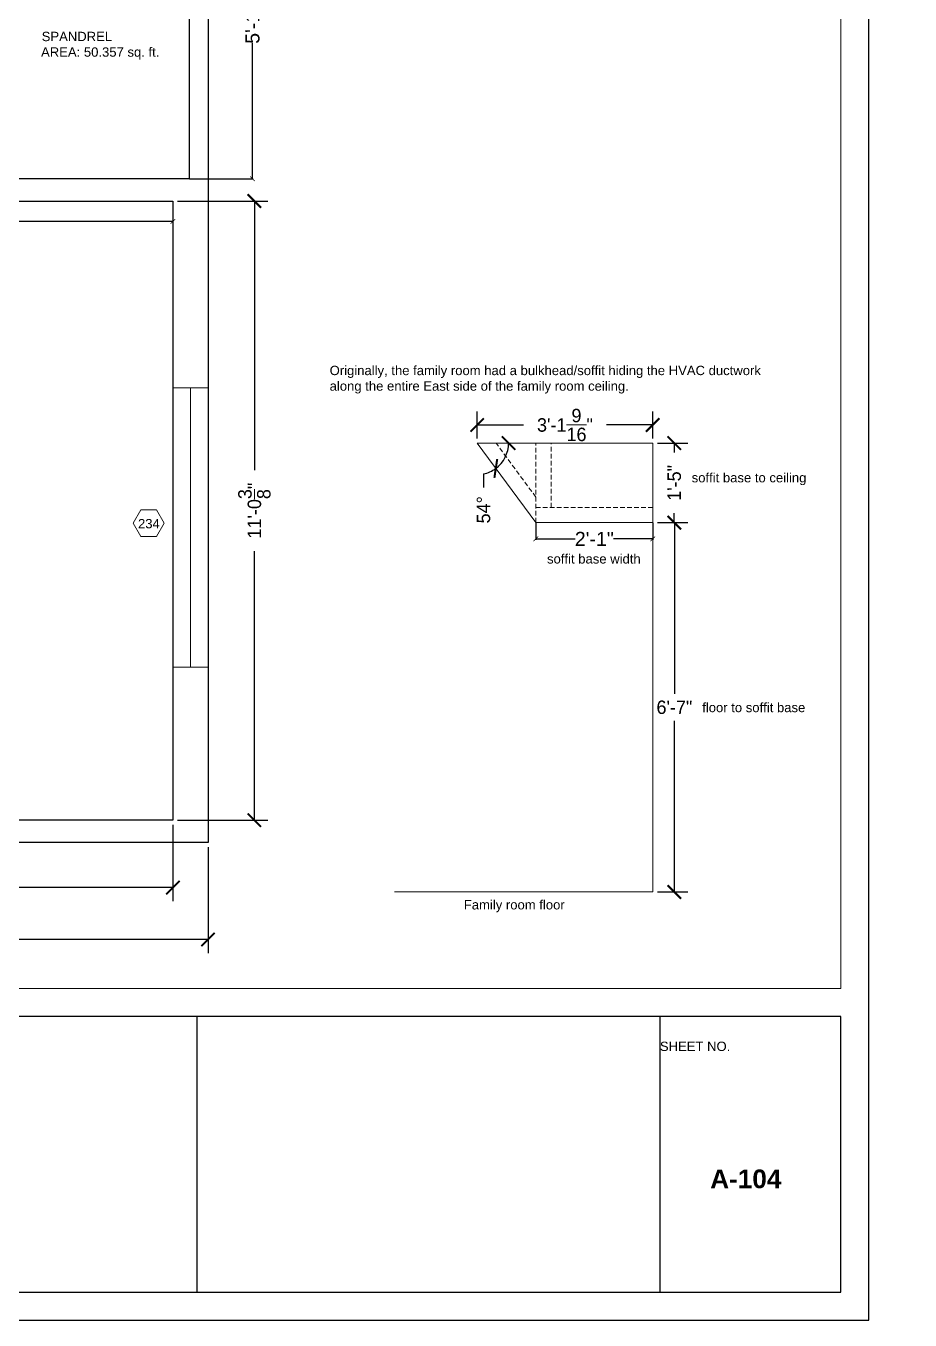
# Model space of a CAD drawing. Header units: inches. Extents: x -467 to 3069, y 495 to 1470.
# Drawn here: x -164.3 to 24.8, y 495.1 to 771.9 of the extents above; entities that cross this region are included whole.
import ezdxf

# ---------------------------------------------------------------- set-up
doc = ezdxf.new("R2010")
doc.units = ezdxf.units.IN
doc.header["$MEASUREMENT"] = 0
doc.linetypes.add('DASHEDX2', pattern=[1.5, 1, -0.5])
doc.layers.get('0').update_dxf_attribs({"color": 1, "lineweight": 9})
for name, color, linetype, lineweight in [('00-page-edge', 7, 'Continuous', 9), ('A101-Dimensions', 7, 'Continuous', 9), ('A101-Floorplan-1st-floor', 7, 'Continuous', 9), ('A101-Text', 7, 'Continuous', 9)]:
    doc.layers.add(name, color=color, linetype=linetype, lineweight=lineweight)
doc.layers.add('Title Block', color=7, linetype='Continuous')
doc.layers.add('Title Block Text', color=7, linetype='Continuous')
doc.styles.add('Annotative', font='txt')
doc.styles.add('Large', font='Arial Bold.ttf', dxfattribs={"height": 0.375})
doc.styles.get("Standard").update_dxf_attribs({"font": 'Arial.ttf', "height": 3})
doc.dimstyles.new('Annotative', dxfattribs={"dimtxt": 0.18, "dimasz": 0.18, "dimexe": 0.18, "dimexo": 0.0625, "dimgap": 0.09, "dimtad": 0, "dimtih": 1, "dimtoh": 1, "dimdec": 4, "dimzin": 0, "dimdsep": 46, "dimlunit": 4, "dimtxsty": 'Annotative', "dimblk": 'ARCHTICK', "dimblk1": 'ARCHTICK', "dimblk2": 'ARCHTICK', "dimcen": 0.09, "dimadec": 0, "dimazin": 0, "dimtfac": 1, "dimtdec": 4, "dimtofl": 0, "dimtmove": 0, "dimatfit": 3, "dimldrblk": 'ARCHTICK', "dimfxl": 1, "dimtolj": 1, "dimtzin": 0, "dimarcsym": 0})
doc.dimstyles.get("Standard").update_dxf_attribs({"dimtxt": 0.18, "dimasz": 1, "dimexe": 0.18, "dimexo": 0.0625, "dimgap": 0.09, "dimtad": 0, "dimtoh": 1, "dimdec": 3, "dimzin": 0, "dimdsep": 46, "dimlunit": 4, "dimtxsty": 'Standard', "dimblk": 'ARCHTICK', "dimblk1": 'ARCHTICK', "dimblk2": 'ARCHTICK', "dimcen": 0.09, "dimadec": 1, "dimazin": 0, "dimtfac": 1, "dimtdec": 3, "dimtofl": 0, "dimtmove": 0, "dimatfit": 3, "dimfxl": 1, "dimtolj": 1, "dimtzin": 0, "dimarcsym": 0})

# ---------------------------------------------------------------- blocks, each defined once
blk = doc.blocks.new('_ArchTick')
at = {"color": 0, "linetype": 'ByBlock', "lineweight": 30, "const_width": 0.15}
blk.add_lwpolyline([(-0.5, -0.5), (0.5, 0.5)], dxfattribs=at)
blk = doc.blocks.new('*D517')
at = {"layer": 'A101-Dimensions', "color": 0, "lineweight": -2, "transparency": 16777216}
for p, q in [((-131.82, 734.46), (-112.53, 734.46)), ((-115.41, 734.46), (-115.41, 676.9)), ((-115.41, 602.06), (-115.41, 659.62)), ((-131.82, 602.06), (-112.53, 602.06))]:
    blk.add_line(p, q, dxfattribs=at)
at = {"layer": 'A101-Dimensions', "color": 0, "lineweight": -2, "transparency": 16777216, "xscale": 2.88, "yscale": 2.88, "zscale": 2.88}
for p, rotation in [((-115.41, 734.46), 90), ((-115.41, 602.06), 270)]:
    blk.add_blockref('_ArchTick', p, dxfattribs=dict(at, rotation=rotation))
at = {"layer": 'A101-Dimensions', "color": 0, "lineweight": 5, "transparency": 16777216, "insert": (-115.41, 668.26), "char_height": 2.88, "attachment_point": 5, "rotation": 90, "style": 'Annotative'}
blk.add_mtext('\\A1;11\'-0{\\H1x;\\S3/8;}"', dxfattribs=at)
blk = doc.blocks.new('*D169')
at = {"layer": 'A101-Dimensions', "color": 0, "lineweight": -2, "transparency": 16777216}
for p, q in [((-129.26, 809.99), (-115.64, 809.99)), ((-115.82, 809.99), (-115.82, 780.98)), ((-115.82, 739.21), (-115.82, 768.22)), ((-129.26, 739.21), (-115.64, 739.21))]:
    blk.add_line(p, q, dxfattribs=at)
for p, rotation in [((-115.82, 809.99), 90), ((-115.82, 739.21), 270)]:
    blk.add_blockref('_ArchTick', p, dxfattribs=dict(at, rotation=rotation))
at = {"layer": 'A101-Dimensions', "color": 0, "lineweight": 5, "transparency": 16777216, "insert": (-115.82, 774.6), "char_height": 3, "attachment_point": 5, "rotation": 90}
blk.add_mtext('\\A1;5\'-10{\\H1x;\\S3/4;}"', dxfattribs=at)
blk = doc.blocks.new('*D463')
at = {"layer": 'A101-Dimensions', "color": 0, "lineweight": -2, "transparency": 16777216}
for p, q in [((-55.2, 665.63), (-55.2, 662.04)), ((-30.2, 665.63), (-30.2, 662.04)), ((-55.2, 662.22), (-46.8, 662.22)), ((-30.2, 662.22), (-38.59, 662.22))]:
    blk.add_line(p, q, dxfattribs=at)
at = {"layer": 'A101-Dimensions', "color": 0, "lineweight": -2, "transparency": 16777216, "rotation": 180}
blk.add_blockref('_ArchTick', (-55.2, 662.22), dxfattribs=at)
at = {"layer": 'A101-Dimensions', "color": 0, "lineweight": -2, "transparency": 16777216}
blk.add_blockref('_ArchTick', (-30.2, 662.22), dxfattribs=at)
at = {"layer": 'A101-Dimensions', "color": 0, "lineweight": 5, "transparency": 16777216, "insert": (-42.7, 662.22), "char_height": 3, "attachment_point": 5}
blk.add_mtext('\\A1;2\'-1"', dxfattribs=at)
blk = doc.blocks.new('*D520')
at = {"layer": 'A101-Dimensions', "color": 0, "lineweight": -2, "transparency": 16777216}
for p, q in [((-67.76, 683.7), (-67.76, 689.46)), ((-30.2, 683.7), (-30.2, 689.46)), ((-67.76, 686.58), (-57.86, 686.58)), ((-30.2, 686.58), (-40.1, 686.58))]:
    blk.add_line(p, q, dxfattribs=at)
at = {"layer": 'A101-Dimensions', "color": 0, "lineweight": -2, "transparency": 16777216, "xscale": 2.88, "yscale": 2.88, "zscale": 2.88, "rotation": 180}
blk.add_blockref('_ArchTick', (-67.76, 686.58), dxfattribs=at)
at = {"layer": 'A101-Dimensions', "color": 0, "lineweight": -2, "transparency": 16777216, "xscale": 2.88, "yscale": 2.88, "zscale": 2.88}
blk.add_blockref('_ArchTick', (-30.2, 686.58), dxfattribs=at)
at = {"layer": 'A101-Dimensions', "color": 0, "lineweight": 5, "transparency": 16777216, "insert": (-48.98, 686.58), "char_height": 2.88, "attachment_point": 5, "style": 'Annotative'}
blk.add_mtext('\\A1;3\'-1{\\H1x;\\S9/16;}"', dxfattribs=at)
blk = doc.blocks.new('*D518')
at = {"layer": 'A101-Floorplan-1st-floor', "color": 0, "lineweight": -2, "transparency": 16777216}
for p, q in [((-29.2, 665.69), (-22.69, 665.69)), ((-25.57, 665.69), (-25.57, 629.07)), ((-25.57, 586.7), (-25.57, 623.31)), ((-29.2, 586.7), (-22.69, 586.7))]:
    blk.add_line(p, q, dxfattribs=at)
at = {"layer": 'A101-Floorplan-1st-floor', "color": 0, "lineweight": -2, "transparency": 16777216, "xscale": 2.88, "yscale": 2.88, "zscale": 2.88}
for p, rotation in [((-25.57, 665.69), 90), ((-25.57, 586.7), 270)]:
    blk.add_blockref('_ArchTick', p, dxfattribs=dict(at, rotation=rotation))
at = {"layer": 'A101-Floorplan-1st-floor', "color": 0, "lineweight": 5, "transparency": 16777216, "insert": (-25.57, 626.19), "char_height": 2.88, "attachment_point": 5, "style": 'Annotative'}
blk.add_mtext('\\A1;6\'-7"', dxfattribs=at)
blk = doc.blocks.new('*D521')
at = {"layer": 'A101-Floorplan-1st-floor', "color": 0, "lineweight": -2, "transparency": 16777216}
for p, q in [((-29.2, 682.7), (-22.71, 682.7)), ((-25.59, 682.7), (-25.59, 680.67)), ((-25.59, 665.69), (-25.59, 667.71)), ((-29.2, 665.69), (-22.71, 665.69))]:
    blk.add_line(p, q, dxfattribs=at)
at = {"layer": 'A101-Floorplan-1st-floor', "color": 0, "lineweight": -2, "transparency": 16777216, "xscale": 2.88, "yscale": 2.88, "zscale": 2.88}
for p, rotation in [((-25.59, 682.7), 90), ((-25.59, 665.69), 270)]:
    blk.add_blockref('_ArchTick', p, dxfattribs=dict(at, rotation=rotation))
at = {"layer": 'A101-Floorplan-1st-floor', "color": 0, "lineweight": 5, "transparency": 16777216, "insert": (-25.59, 674.19), "char_height": 2.88, "attachment_point": 5, "rotation": 90, "style": 'Annotative'}
blk.add_mtext('\\A1;1\'-5"', dxfattribs=at)
blk = doc.blocks.new('*D519')
at = {"layer": 'A101-Dimensions', "color": 0, "lineweight": -2, "transparency": 16777216}
blk.add_line((-66.39, 676.12), (-66.39, 673.24), dxfattribs=at)
for start, end in [(306.4444, 360), (281.707, 306.4444)]:
    blk.add_arc((-67.76, 682.7), 6.72, start, end, dxfattribs=at)
at = {"layer": 'A101-Dimensions', "color": 0, "lineweight": -2, "transparency": 16777216, "xscale": 2.88, "yscale": 2.88, "zscale": 2.88}
for p, rotation in [((-61.04, 682.7), 89.9999999999999), ((-63.77, 677.29), 216.4443669097483)]:
    blk.add_blockref('_ArchTick', p, dxfattribs=dict(at, rotation=rotation))
at = {"layer": 'A101-Dimensions', "color": 0, "lineweight": 5, "transparency": 16777216, "insert": (-66.39, 668.44), "char_height": 2.88, "attachment_point": 5, "rotation": 90, "style": 'Annotative'}
blk.add_mtext('\\A1;54°', dxfattribs=at)
blk = doc.blocks.new('*D476')
at = {"layer": 'A101-Dimensions', "color": 0, "lineweight": -2, "transparency": 16777216}
for p, q in [((-266.32, 734.4), (-266.32, 729.92)), ((-132.82, 734.4), (-132.82, 729.92)), ((-266.32, 730.1), (-205.76, 730.1)), ((-132.82, 730.1), (-193.37, 730.1))]:
    blk.add_line(p, q, dxfattribs=at)
at = {"layer": 'A101-Dimensions', "color": 0, "lineweight": -2, "transparency": 16777216, "rotation": 180}
blk.add_blockref('_ArchTick', (-266.32, 730.1), dxfattribs=at)
at = {"layer": 'A101-Dimensions', "color": 0, "lineweight": -2, "transparency": 16777216}
blk.add_blockref('_ArchTick', (-132.82, 730.1), dxfattribs=at)
at = {"layer": 'A101-Dimensions', "color": 0, "lineweight": 5, "transparency": 16777216, "insert": (-199.57, 730.1), "char_height": 3, "attachment_point": 5}
blk.add_mtext('\\A1;11\'-1{\\H1x;\\S1/2;}"', dxfattribs=at)
blk = doc.blocks.new('*D510')
at = {"layer": 'A101-Dimensions', "color": 0, "lineweight": -2, "transparency": 16777216}
for p, q in [((-269.63, 601.06), (-269.63, 584.77)), ((-132.82, 601.06), (-132.82, 584.77)), ((-269.63, 587.65), (-211.06, 587.65)), ((-132.82, 587.65), (-191.38, 587.65))]:
    blk.add_line(p, q, dxfattribs=at)
at = {"layer": 'A101-Dimensions', "color": 0, "lineweight": -2, "transparency": 16777216, "xscale": 2.88, "yscale": 2.88, "zscale": 2.88, "rotation": 180}
blk.add_blockref('_ArchTick', (-269.63, 587.65), dxfattribs=at)
at = {"layer": 'A101-Dimensions', "color": 0, "lineweight": -2, "transparency": 16777216, "xscale": 2.88, "yscale": 2.88, "zscale": 2.88}
blk.add_blockref('_ArchTick', (-132.82, 587.65), dxfattribs=at)
at = {"layer": 'A101-Dimensions', "color": 0, "lineweight": 5, "transparency": 16777216, "insert": (-201.22, 587.65), "char_height": 2.88, "attachment_point": 5, "style": 'Annotative'}
blk.add_mtext('\\A1;11\'-4{\\H1x;\\S13/16;}"', dxfattribs=at)
blk = doc.blocks.new('*D509')
at = {"layer": 'A101-Dimensions', "color": 0, "lineweight": -2, "transparency": 16777216}
for p, q in [((-427.85, 596.31), (-427.85, 573.65)), ((-125.32, 596.31), (-125.32, 573.65)), ((-427.85, 576.53), (-280.15, 576.53)), ((-125.32, 576.53), (-260.47, 576.53))]:
    blk.add_line(p, q, dxfattribs=at)
at = {"layer": 'A101-Dimensions', "color": 0, "lineweight": -2, "transparency": 16777216, "xscale": 2.88, "yscale": 2.88, "zscale": 2.88, "rotation": 180}
blk.add_blockref('_ArchTick', (-427.85, 576.53), dxfattribs=at)
at = {"layer": 'A101-Dimensions', "color": 0, "lineweight": -2, "transparency": 16777216, "xscale": 2.88, "yscale": 2.88, "zscale": 2.88}
blk.add_blockref('_ArchTick', (-125.32, 576.53), dxfattribs=at)
at = {"layer": 'A101-Dimensions', "color": 0, "lineweight": 5, "transparency": 16777216, "insert": (-270.31, 576.53), "char_height": 2.88, "attachment_point": 5, "style": 'Annotative'}
blk.add_mtext('\\A1;25\'-2{\\H1x;\\S1/2;}"', dxfattribs=at)

msp = doc.modelspace()

# ---------------------------------------------------------------- linework, layer by layer
at = {"layer": '00-page-edge', "lineweight": -3}
msp.add_lwpolyline([(16, 1143.66138), (-467.13682, 1143.50615), (-467.13682, 495.13682), (16, 495.13682)], close=True, dxfattribs=at)
at = {"layer": '00-page-edge'}
msp.add_lwpolyline([(10, 1137.65946), (-461.13682, 1137.50807), (-461.13682, 566.04956), (10, 566.04956)], close=True, dxfattribs=at)
at = {"layer": 'A101-Floorplan-1st-floor', "lineweight": -3}
for p, q in [((-125.3195, 844.09354), (-125.3195, 597.31383)), ((-129.31809, 809.99286), (-129.31809, 739.21161)), ((-129.31809, 739.21161), (-272.81809, 739.21161)), ((-266.31809, 734.46161), (-132.81809, 734.46161)), ((-132.81809, 734.46161), (-132.81809, 602.06383)), ((-132.81809, 602.06383), (-269.63059, 602.06383)), ((-125.3195, 597.31383), (-427.84934, 597.31383))]:
    msp.add_line(p, q, dxfattribs=at)
at = {"layer": 'A101-Floorplan-1st-floor', "lineweight": 5}
for p, q in [((-132.81809, 694.52411), (-125.3195, 694.52411)), ((-129.06809, 694.52411), (-129.06809, 634.75133)), ((-30.19642, 682.69981), (-67.75892, 682.69981)), ((-67.75892, 682.69981), (-30.19642, 682.69981)), ((-30.19642, 665.68805), (-30.19642, 682.69981)), ((-30.19642, 682.69981), (-30.19642, 586.69981)), ((-132.81809, 634.75133), (-125.3195, 634.75133))]:
    msp.add_line(p, q, dxfattribs=at)
at = {"layer": 'A101-Floorplan-1st-floor', "color": 1, "lineweight": 5}
for p, q in [((-55.19642, 665.68805), (-67.75892, 682.69981)), ((-30.19642, 665.68805), (-55.19642, 665.68805)), ((-30.19642, 665.68805), (-30.19642, 586.69981)), ((-30.19642, 586.69981), (-85.44427, 586.69981))]:
    msp.add_line(p, q, dxfattribs=at)
at = {"layer": 'A101-Floorplan-1st-floor', "linetype": 'DASHEDX2', "lineweight": 5}
for p, q in [((-55.19642, 671.15904), (-63.71881, 682.69981)), ((-55.19642, 665.68805), (-55.19642, 682.69981)), ((-51.94642, 668.93805), (-51.94642, 682.69981)), ((-30.19642, 668.93805), (-55.19642, 668.93805))]:
    msp.add_line(p, q, dxfattribs=at)
at = {"layer": 'A101-Floorplan-1st-floor'}
msp.add_lwpolyline([(-139.66813, 668.43889), (-141.31614, 665.58445), (-139.66813, 662.73001), (-136.37211, 662.73001), (-134.7241, 665.58445), (-136.37211, 668.43889)], close=True, dxfattribs=at)
at = {"layer": 'Title Block'}
for p, q in [((-127.6502, 501.13682), (-127.6502, 560.04956)), ((-28.61401, 501.13682), (-28.61401, 560.04956))]:
    msp.add_line(p, q, dxfattribs=at)
at = {"layer": 'Title Block', "lineweight": -3}
msp.add_lwpolyline([(10, 560.04956), (-461.13682, 560.04956), (-461.13682, 501.13682), (10, 501.13682)], close=True, dxfattribs=at)

# ---------------------------------------------------------------- texts
at = {"layer": 'A101-Dimensions', "lineweight": 5}
for s, p in [('soffit base to ceiling', (-21.87368, 674.30724)), ('soffit base width', (-52.81265, 656.94582)), ('floor to soffit base', (-19.62557, 625.15446))]:
    msp.add_text(s, height=2, dxfattribs=at).set_placement(p)
at = {"layer": 'A101-Floorplan-1st-floor'}
msp.add_text('234', height=2, dxfattribs=at).set_placement((-140.29334, 664.47479))
at = {"layer": 'A101-Floorplan-1st-floor', "lineweight": 5}
msp.add_text('Family room floor', height=2, dxfattribs=at).set_placement((-70.60952, 582.9702))
at = {"layer": 'A101-Floorplan-1st-floor', "lineweight": 5, "insert": (-99.30842, 699.23973), "char_height": 2, "attachment_point": 1}
msp.add_mtext_dynamic_manual_height_columns('Originally, the family room had a bulkhead/soffit hiding the HVAC ductwork along the entire East side of the family room ceiling.', width=97.0890631, gutter_width=20, heights=[0], dxfattribs=at)
at = {"layer": 'A101-Text', "lineweight": 5}
for s, p in [('SPANDREL', (-160.89507, 768.66793)), ('AREA: 50.357 sq. ft.', (-161.03018, 765.33647))]:
    msp.add_text(s, height=2, dxfattribs=at).set_placement(p)
at = {"layer": 'Title Block Text'}
msp.add_text('SHEET NO.', height=2, dxfattribs=at).set_placement((-28.67347, 552.69206))
at = {"layer": 'Title Block Text', "style": 'Large'}
msp.add_text('A-104', height=4, dxfattribs=at).set_placement((-17.90762, 523.34342))

# ---------------------------------------------------------------- dimensions: what is measured, and where the dimension line sits
at = {"layer": 'A101-Dimensions', "lineweight": 5}
dim = msp.add_linear_dim(base=(-427.84934, 576.52878), p1=(-125.3195, 597.31383), p2=(-427.84934, 597.31383), dimstyle='Annotative', override={"dimtxsty": 'Annotative'}, dxfattribs=at)
dim.commit()
dim.dimension.update_dxf_attribs({"geometry": '*D509', "text_midpoint": (-270.31225, 576.52878), "dimtype": 160})
for base, p1, p2, dimstyle, override, picture, middle in [((-115.82128, 739.21161), (-129.31809, 809.99286), (-129.31809, 739.21161), 'Standard', {"dimscale": 1, "dimtix": 0, "dimtofl": 0, "dimtmove": 0, "dimatfit": 3}, '*D169', (-115.82128, 774.60223)), ((-115.41045, 602.06383), (-132.81809, 734.46161), (-132.81809, 602.06383), 'Annotative', {"dimtxsty": 'Annotative'}, '*D517', (-115.41045, 668.26272))]:
    dim = msp.add_linear_dim(base=base, p1=p1, p2=p2, angle=90, dimstyle=dimstyle, override=override, dxfattribs=at)
    dim.commit()
    dim.dimension.update_dxf_attribs({"geometry": picture, "text_midpoint": middle})
for base, p1, p2, dimstyle, override, picture, middle in [((-132.81809, 730.09998), (-266.31809, 734.46161), (-132.81809, 734.46161), 'Standard', {"dimscale": 1, "dimtix": 0, "dimtofl": 0, "dimtmove": 0, "dimatfit": 3}, '*D476', (-199.56809, 730.09998)), ((-30.19642, 686.58404), (-67.75892, 682.69981), (-30.19642, 682.69981), 'Annotative', {"dimtxsty": 'Annotative'}, '*D520', (-48.97767, 686.58404)), ((-55.19642, 662.21598), (-30.19642, 665.68805), (-55.19642, 665.68805), 'Standard', {"dimscale": 1, "dimtix": 0, "dimtofl": 0, "dimtmove": 0, "dimatfit": 3}, '*D463', (-42.69642, 662.21598)), ((-269.63059, 587.64674), (-132.81809, 602.06383), (-269.63059, 602.06383), 'Annotative', {"dimtxsty": 'Annotative'}, '*D510', (-201.22434, 587.64674))]:
    dim = msp.add_linear_dim(base=base, p1=p1, p2=p2, dimstyle=dimstyle, override=override, dxfattribs=at)
    dim.commit()
    dim.dimension.update_dxf_attribs({"geometry": picture, "text_midpoint": middle})
dim = msp.add_angular_dim_2l(base=(-61.35996, 680.63894), line1=((-67.75892, 682.69981), (-30.19642, 682.69981)), line2=((-55.19642, 665.68805), (-67.75892, 682.69981)), dimstyle='Annotative', override={"dimtxsty": 'Annotative'}, dxfattribs=at)
dim.commit()
dim.dimension.update_dxf_attribs({"geometry": '*D519', "text_midpoint": (-66.39485, 668.43701)})
at = {"layer": 'A101-Floorplan-1st-floor', "lineweight": 5}
dim = msp.add_aligned_dim(p1=(-30.19642, 665.68805), p2=(-30.19642, 682.69981), distance=-4.60634, dimstyle='Annotative', override={"dimtxsty": 'Annotative'}, dxfattribs=at)
dim.commit()
dim.dimension.update_dxf_attribs({"geometry": '*D521', "text_midpoint": (-25.59008, 674.19393)})
dim = msp.add_linear_dim(base=(-25.57263, 586.69981), p1=(-30.19642, 665.68805), p2=(-30.19642, 586.69981), angle=90, dimstyle='Annotative', override={"dimtxsty": 'Annotative'}, dxfattribs=at)
dim.commit()
dim.dimension.update_dxf_attribs({"geometry": '*D518', "text_midpoint": (-25.57263, 626.19393)})

doc.saveas('drawing.dxf')
